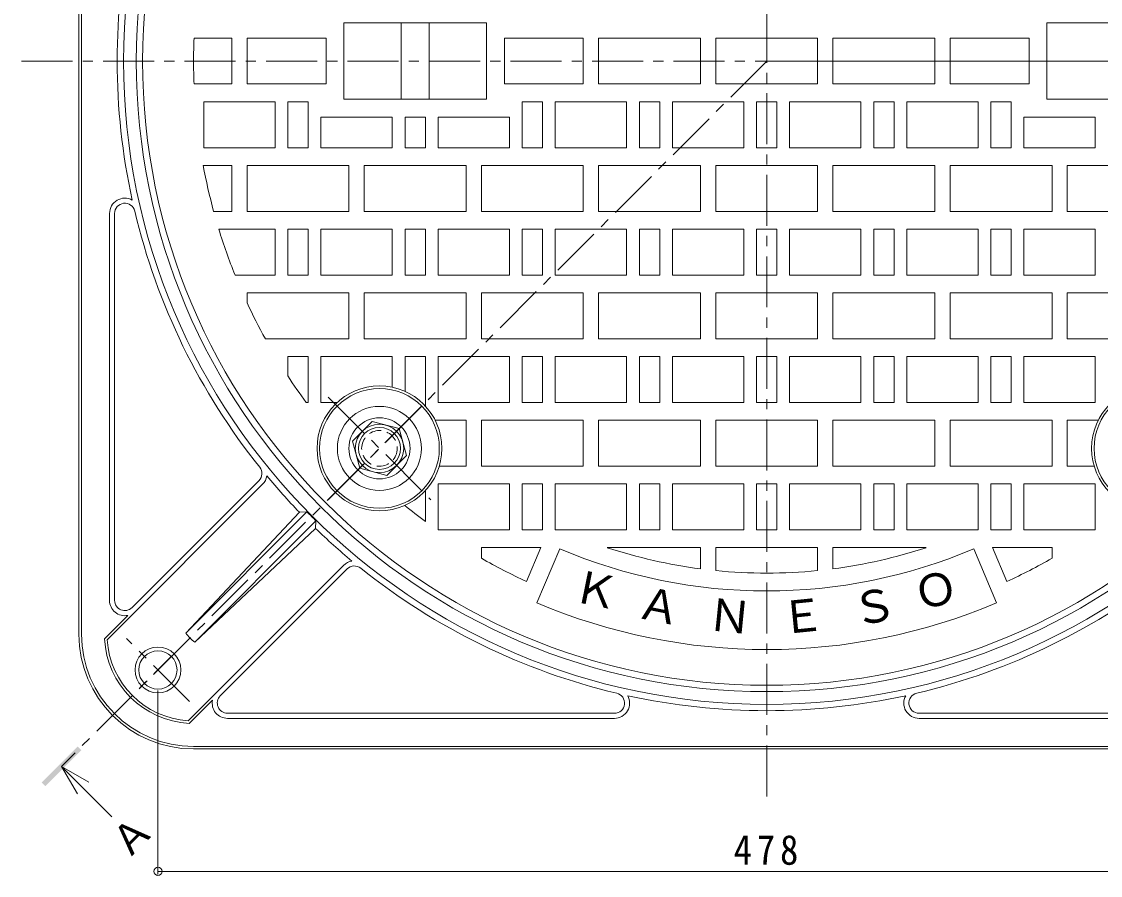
# Model space of a CAD drawing. Units: millimetres, scale not verified. Extents: x -688 to 760, y -541 to 529.
# Drawn here: x -571.6 to -148.1, y -94.2 to 240.9 of the extents above; entities that cross this region are included whole.
import ezdxf
from ezdxf.enums import TextEntityAlignment as Align

# ---------------------------------------------------------------- set-up
doc = ezdxf.new("R2010")
doc.units = ezdxf.units.MM
doc.header["$LTSCALE"] = 4
doc.header["$PDMODE"] = 32
doc.header["$PDSIZE"] = 3.2
doc.linetypes.add('CHAIN1', pattern=[8, 5, -1, 1, -1])
doc.linetypes.add('DASHED1', pattern=[1.8, 1.2, -0.6])
for name, color, linetype, lineweight in [('8-1', 2, 'Continuous', 9), ('8-2', 3, 'Continuous', 9), ('8-3', 4, 'Continuous', 9), ('8-4', 7, 'Continuous', 9), ('8-5', 7, 'Continuous', 9)]:
    doc.layers.add(name, color=color, linetype=linetype, lineweight=lineweight)
doc.styles.add('ＭＳ ゴシック', font='')
doc.styles.get('ＭＳ ゴシック').set_extended_font_data('MS Gothic')

msp = doc.modelspace()

# ---------------------------------------------------------------- linework, layer by layer
at = {"layer": '8-1'}
for p, q in [((-549.1, 0.424), (-549.1, 450.424)), ((-548.1, 0.424), (-548.1, 450.424)), ((-537.1, 13.73), (-537.1, 165.616)), ((-535.1, 13.73), (-535.1, 165.616)), ((-477.039, 59.306), (-538.035, -1.69)), ((-478.453, 60.72), (-528.272, 10.901)), ((-459.588, 48.472), (-507.19, 0.87)), ((-462.566, 48.322), (-507.19, 0.87)), ((-459.588, 48.472), (-462.566, 48.322)), ((-456.052, 44.937), (-503.654, -2.665)), ((-456.052, 44.937), (-456.202, 41.958)), ((-503.654, -2.665), (-456.202, 41.958)), ((-445.219, 27.486), (-506.215, -33.51)), ((-493.624, -23.747), (-443.805, 26.072)), ((-529.91, 7.849), (-539.058, -1.299)), ((-496.676, -25.385), (-505.824, -34.533)), ((-490.795, -30.576), (-338.908, -30.576)), ((-490.795, -32.575), (-338.908, -32.575)), ((-67.405, -30.576), (-219.292, -30.576)), ((-67.405, -32.575), (-219.292, -32.575)), ((-504.1, -43.575), (-279.1, -43.575)), ((-504.1, -44.576), (-54.1, -44.576)), ((-54.1, -43.575), (-279.1, -43.575))]:
    msp.add_line(p, q, dxfattribs=at)
at = {"layer": '8-1', "linetype": 'CHAIN1'}
for p, q in [((-505.701, -1.176), (-530.5, -25.975)), ((-505.701, -25.975), (-530.5, -1.176))]:
    msp.add_line(p, q, dxfattribs=at)
at = {"layer": '8-1'}
for radius in [9, 7.5]:
    msp.add_circle((-518.1, -13.575), radius, dxfattribs=at)
for centre, radius, start, end in [((-279.1, 225.424), 252.5, 90, 270), ((-279.1, 225.424), 252.5, 270, 90), ((-279.1, 225.424), 247.5, 90, 270), ((-279.1, 225.424), 247.5, 270, 90), ((-279.1, 225.424), 255, 167.6459, 192.3541), ((-531.1, 165.616), 6, 61.04599, 180), ((-531.1, 165.616), 4, 13.35207, 180), ((-279.1, 225.424), 255, 193.35117, 218.68245), ((-481.281, 63.549), 4, 314.99925, 38.68205), ((-481.281, 63.549), 6, 314.9995, 350.98938), ((-279.1, 225.424), 255, 219.6795, 223.98883), ((-279.1, 225.424), 252.76, 224.43329, 225.56671), ((-279.1, 225.424), 255, 226.01115, 230.32047), ((-440.976, 23.243), 6, 99.01062, 135.0005), ((-440.976, 23.243), 4, 51.31795, 135.00075), ((-279.1, 225.424), 255, 231.31754, 256.64882), ((-279.1, 225.424), 255, 283.35118, 308.68246), ((-531.1, 13.73), 6, 180, 281.44409), ((-531.1, 13.73), 4, 180, 315.00075), ((-504.1, 0.424), 45, 180, 270), ((-504.1, 0.424), 44, 180, 270), ((-488.544, 15.981), 24, 219.02087, 230.97913), ((-504.1, 0.424), 35, 182.82245, 267.17719), ((-504.1, 0.424), 34, 183.56546, 266.43428), ((-490.795, -26.575), 6, 168.55591, 270), ((-490.795, -26.575), 4, 134.99925, 270), ((-338.908, -26.575), 4, 270, 76.64793), ((-338.908, -26.575), 6, 270, 28.95401), ((-279.1, 225.424), 255, 257.64594, 270), ((-279.1, 225.424), 255, 270, 282.35406), ((-219.292, -26.575), 6, 151.04599, 270), ((-219.292, -26.575), 4, 103.35207, 270)]:
    msp.add_arc(centre, radius, start, end, dxfattribs=at)
at = {"layer": '8-2', "linetype": 'CHAIN1'}
for p, q in [((-279.1, -63.225), (-279.1, 514.074)), ((-571.631, 225.424), (13.431, 225.424)), ((-451.292, 53.233), (-410.964, 93.56)), ((-451.292, 93.56), (-410.964, 53.233))]:
    msp.add_line(p, q, dxfattribs=at)
at = {"layer": '8-2'}
for p, q in [((-389.1, 240.424), (-445.1, 240.424)), ((-445.1, 240.424), (-445.1, 225.424)), ((-422.6, 240.424), (-422.6, 225.424)), ((-411.6, 240.424), (-411.6, 225.424)), ((-389.1, 240.424), (-389.1, 225.424)), ((-169.1, 240.424), (-113.1, 240.424)), ((-169.1, 240.424), (-169.1, 225.424)), ((-489.1, 234.425), (-503.92, 234.425)), ((-489.1, 234.425), (-489.1, 225.424)), ((-452.1, 234.425), (-483.1, 234.425)), ((-483.1, 234.425), (-483.1, 225.424)), ((-452.1, 234.425), (-452.1, 225.424)), ((-351.1, 234.425), (-382.1, 234.425)), ((-382.1, 234.425), (-382.1, 225.424)), ((-351.1, 234.425), (-351.1, 225.424)), ((-305.1, 234.425), (-345.1, 234.425)), ((-345.1, 234.425), (-345.1, 225.424)), ((-305.1, 234.425), (-305.1, 225.424)), ((-299.1, 234.425), (-259.1, 234.425)), ((-299.1, 234.425), (-299.1, 225.424)), ((-259.1, 234.425), (-259.1, 225.424)), ((-253.1, 234.425), (-213.1, 234.425)), ((-253.1, 234.425), (-253.1, 225.424)), ((-213.1, 234.425), (-213.1, 225.424)), ((-207.1, 234.425), (-176.1, 234.425)), ((-207.1, 234.425), (-207.1, 225.424)), ((-176.1, 234.425), (-176.1, 225.424)), ((-489.1, 216.424), (-489.1, 225.424)), ((-483.1, 216.424), (-483.1, 225.424)), ((-452.1, 216.424), (-452.1, 225.424)), ((-445.1, 210.425), (-445.1, 225.424)), ((-422.6, 210.425), (-422.6, 225.424)), ((-411.6, 210.425), (-411.6, 225.424)), ((-389.1, 210.425), (-389.1, 225.424)), ((-382.1, 216.424), (-382.1, 225.424)), ((-351.1, 216.424), (-351.1, 225.424)), ((-345.1, 216.424), (-345.1, 225.424)), ((-305.1, 216.424), (-305.1, 225.424)), ((-299.1, 216.424), (-299.1, 225.424)), ((-259.1, 216.424), (-259.1, 225.424)), ((-253.1, 216.424), (-253.1, 225.424)), ((-213.1, 216.424), (-213.1, 225.424)), ((-207.1, 216.424), (-207.1, 225.424)), ((-176.1, 216.424), (-176.1, 225.424)), ((-169.1, 210.425), (-169.1, 225.424)), ((-489.1, 216.424), (-503.92, 216.424)), ((-452.1, 216.424), (-483.1, 216.424)), ((-351.1, 216.424), (-382.1, 216.424)), ((-305.1, 216.424), (-345.1, 216.424)), ((-299.1, 216.424), (-259.1, 216.424)), ((-253.1, 216.424), (-213.1, 216.424)), ((-207.1, 216.424), (-176.1, 216.424)), ((-472.1, 209.425), (-500.1, 209.425)), ((-472.1, 191.424), (-472.1, 209.425)), ((-459.1, 209.425), (-467.1, 209.425)), ((-459.1, 191.424), (-459.1, 209.425)), ((-389.1, 210.425), (-445.1, 210.425)), ((-367.1, 209.425), (-375.1, 209.425)), ((-367.1, 191.424), (-367.1, 209.425)), ((-362.1, 191.424), (-362.1, 209.425)), ((-334.1, 209.425), (-362.1, 209.425)), ((-334.1, 191.424), (-334.1, 209.425)), ((-321.1, 209.425), (-329.1, 209.425)), ((-321.1, 191.424), (-321.1, 209.425)), ((-316.1, 191.424), (-316.1, 209.425)), ((-288.1, 209.425), (-316.1, 209.425)), ((-288.1, 191.424), (-288.1, 209.425)), ((-283.1, 209.425), (-275.1, 209.425)), ((-283.1, 191.424), (-283.1, 209.425)), ((-275.1, 191.424), (-275.1, 209.425)), ((-270.1, 209.425), (-242.1, 209.425)), ((-270.1, 191.424), (-270.1, 209.425)), ((-242.1, 191.424), (-242.1, 209.425)), ((-237.1, 209.425), (-229.1, 209.425)), ((-237.1, 191.424), (-237.1, 209.425)), ((-224.1, 209.425), (-196.1, 209.425)), ((-224.1, 191.424), (-224.1, 209.425)), ((-196.1, 191.424), (-196.1, 209.425)), ((-191.1, 209.425), (-183.1, 209.425)), ((-191.1, 191.424), (-191.1, 209.425)), ((-169.1, 210.425), (-113.1, 210.425)), ((-454.1, 191.424), (-454.1, 203.425)), ((-421.1, 191.424), (-421.1, 203.425)), ((-413.1, 203.425), (-421.1, 203.425)), ((-413.1, 191.424), (-413.1, 203.425)), ((-408.1, 191.424), (-408.1, 203.425)), ((-380.1, 203.425), (-408.1, 203.425)), ((-380.1, 191.424), (-380.1, 203.425)), ((-178.1, 191.424), (-178.1, 203.425)), ((-178.1, 203.425), (-150.1, 203.425)), ((-150.1, 191.424), (-150.1, 203.425)), ((-426.1, 191.424), (-454.1, 191.424)), ((-413.1, 191.424), (-421.1, 191.424)), ((-380.1, 191.424), (-408.1, 191.424)), ((-334.1, 191.424), (-362.1, 191.424)), ((-288.1, 191.424), (-316.1, 191.424)), ((-283.1, 191.424), (-275.1, 191.424)), ((-270.1, 191.424), (-242.1, 191.424)), ((-224.1, 191.424), (-196.1, 191.424)), ((-178.1, 191.424), (-150.1, 191.424)), ((-489.1, 184.424), (-500.333, 184.424)), ((-489.1, 166.424), (-489.1, 184.424)), ((-443.1, 184.424), (-483.1, 184.424)), ((-443.1, 166.424), (-443.1, 184.424)), ((-397.1, 184.424), (-437.1, 184.424)), ((-397.1, 166.424), (-397.1, 184.424)), ((-351.1, 184.424), (-391.1, 184.424)), ((-351.1, 166.424), (-351.1, 184.424)), ((-305.1, 184.424), (-345.1, 184.424)), ((-305.1, 166.424), (-305.1, 184.424)), ((-299.1, 184.424), (-259.1, 184.424)), ((-299.1, 166.424), (-299.1, 184.424)), ((-259.1, 166.424), (-259.1, 184.424)), ((-253.1, 184.424), (-213.1, 184.424)), ((-253.1, 166.424), (-253.1, 184.424)), ((-207.1, 184.424), (-167.1, 184.424)), ((-207.1, 166.424), (-207.1, 184.424)), ((-161.1, 184.424), (-121.1, 184.424)), ((-161.1, 166.424), (-161.1, 184.424)), ((-489.1, 166.424), (-496.227, 166.424)), ((-299.1, 166.424), (-259.1, 166.424)), ((-472.1, 159.425), (-494.203, 159.425)), ((-472.1, 141.425), (-472.1, 159.425)), ((-459.1, 159.425), (-467.1, 159.425)), ((-459.1, 141.425), (-459.1, 159.425)), ((-454.1, 141.425), (-454.1, 159.425)), ((-426.1, 159.425), (-454.1, 159.425)), ((-426.1, 141.425), (-426.1, 159.425)), ((-413.1, 159.425), (-421.1, 159.425)), ((-413.1, 141.425), (-413.1, 159.425)), ((-408.1, 141.425), (-408.1, 159.425)), ((-380.1, 159.425), (-408.1, 159.425)), ((-380.1, 141.425), (-380.1, 159.425)), ((-367.1, 159.425), (-375.1, 159.425)), ((-367.1, 141.425), (-367.1, 159.425)), ((-362.1, 141.425), (-362.1, 159.425)), ((-334.1, 159.425), (-362.1, 159.425)), ((-334.1, 141.425), (-334.1, 159.425)), ((-321.1, 159.425), (-329.1, 159.425)), ((-321.1, 141.425), (-321.1, 159.425)), ((-316.1, 141.425), (-316.1, 159.425)), ((-288.1, 159.425), (-316.1, 159.425)), ((-288.1, 141.425), (-288.1, 159.425)), ((-283.1, 159.425), (-275.1, 159.425)), ((-283.1, 141.425), (-283.1, 159.425)), ((-275.1, 141.425), (-275.1, 159.425)), ((-270.1, 159.425), (-242.1, 159.425)), ((-270.1, 141.425), (-270.1, 159.425)), ((-242.1, 141.425), (-242.1, 159.425)), ((-237.1, 159.425), (-229.1, 159.425)), ((-237.1, 141.425), (-237.1, 159.425)), ((-224.1, 159.425), (-196.1, 159.425)), ((-224.1, 141.425), (-224.1, 159.425)), ((-196.1, 141.425), (-196.1, 159.425)), ((-191.1, 159.425), (-183.1, 159.425)), ((-191.1, 141.425), (-191.1, 159.425)), ((-178.1, 159.425), (-150.1, 159.425)), ((-178.1, 141.425), (-178.1, 159.425)), ((-150.1, 141.425), (-150.1, 159.425)), ((-472.1, 141.425), (-487.832, 141.425)), ((-426.1, 141.425), (-454.1, 141.425)), ((-380.1, 141.425), (-408.1, 141.425)), ((-334.1, 141.425), (-362.1, 141.425)), ((-288.1, 141.425), (-316.1, 141.425)), ((-283.1, 141.425), (-275.1, 141.425)), ((-270.1, 141.425), (-242.1, 141.425)), ((-224.1, 141.425), (-196.1, 141.425)), ((-178.1, 141.425), (-150.1, 141.425)), ((-443.1, 134.424), (-483.1, 134.424)), ((-483.1, 130.509), (-483.1, 134.424)), ((-443.1, 116.425), (-443.1, 134.424)), ((-397.1, 134.424), (-437.1, 134.424)), ((-397.1, 116.425), (-397.1, 134.424)), ((-351.1, 134.424), (-391.1, 134.424)), ((-351.1, 116.425), (-351.1, 134.424)), ((-305.1, 134.424), (-345.1, 134.424)), ((-305.1, 116.425), (-305.1, 134.424)), ((-259.101, 134.424), (-299.101, 134.424)), ((-259.101, 116.425), (-259.101, 134.424)), ((-213.101, 134.424), (-253.101, 134.424)), ((-213.101, 116.425), (-213.101, 134.424)), ((-207.1, 116.425), (-207.1, 134.424)), ((-207.1, 134.424), (-167.1, 134.424)), ((-167.1, 116.425), (-167.1, 134.424)), ((-161.1, 134.424), (-121.1, 134.424)), ((-161.1, 116.425), (-161.1, 134.424)), ((-443.1, 116.425), (-475.935, 116.425)), ((-207.1, 116.425), (-167.1, 116.425)), ((-459.1, 109.424), (-467.1, 109.424)), ((-467.1, 101.808), (-467.1, 109.424)), ((-459.1, 91.425), (-459.1, 109.424)), ((-454.1, 91.425), (-454.1, 109.424)), ((-426.1, 109.424), (-454.1, 109.424)), ((-426.1, 97.375), (-426.1, 109.424)), ((-413.1, 109.424), (-421.1, 109.424)), ((-421.1, 95.75), (-421.1, 109.424)), ((-413.1, 89.987), (-413.1, 109.424)), ((-380.1, 109.424), (-408.1, 109.424)), ((-380.1, 109.424), (-408.1, 109.424)), ((-380.1, 91.425), (-380.1, 109.424)), ((-380.1, 91.425), (-380.1, 109.424)), ((-367.1, 109.424), (-375.1, 109.424)), ((-367.1, 91.425), (-367.1, 109.424)), ((-362.1, 91.425), (-362.1, 109.424)), ((-362.1, 109.424), (-334.1, 109.424)), ((-334.1, 91.425), (-334.1, 109.424)), ((-321.1, 109.425), (-329.1, 109.425)), ((-321.1, 91.425), (-321.1, 109.425)), ((-316.1, 91.425), (-316.1, 109.425)), ((-288.1, 109.425), (-316.1, 109.425)), ((-288.1, 91.425), (-288.1, 109.425)), ((-283.1, 109.425), (-275.1, 109.425)), ((-283.1, 91.425), (-283.1, 109.425)), ((-275.1, 91.425), (-275.1, 109.425)), ((-270.1, 91.425), (-270.1, 109.425)), ((-270.1, 109.425), (-242.1, 109.425)), ((-242.1, 91.425), (-242.1, 109.425)), ((-237.1, 109.425), (-229.1, 109.425)), ((-237.1, 91.425), (-237.1, 109.425)), ((-196.1, 109.424), (-224.1, 109.424)), ((-196.1, 91.425), (-196.1, 109.424)), ((-191.1, 109.424), (-183.1, 109.424)), ((-191.1, 91.425), (-191.1, 109.424)), ((-178.1, 109.424), (-150.1, 109.424)), ((-178.1, 91.425), (-178.1, 109.424)), ((-150.1, 91.425), (-150.1, 109.424)), ((-459.1, 91.425), (-459.846, 91.425)), ((-447.719, 91.425), (-454.1, 91.425)), ((-380.1, 91.425), (-408.1, 91.425)), ((-362.1, 91.425), (-334.1, 91.425)), ((-288.1, 91.425), (-316.1, 91.425)), ((-283.1, 91.425), (-275.1, 91.425)), ((-270.1, 91.425), (-242.1, 91.425)), ((-178.1, 91.425), (-150.1, 91.425)), ((-397.1, 84.424), (-409.25, 84.424)), ((-397.1, 66.424), (-397.1, 84.424)), ((-351.1, 84.424), (-391.1, 84.424)), ((-391.1, 66.424), (-391.1, 84.424)), ((-351.1, 66.424), (-351.1, 84.424)), ((-305.1, 84.424), (-345.1, 84.424)), ((-305.1, 66.424), (-305.1, 84.424)), ((-259.101, 84.424), (-299.101, 84.424)), ((-259.101, 66.424), (-259.101, 84.424)), ((-253.101, 66.424), (-253.101, 84.424)), ((-213.101, 84.424), (-253.101, 84.424)), ((-213.101, 66.424), (-213.101, 84.424)), ((-207.1, 84.424), (-167.1, 84.424)), ((-207.1, 66.424), (-207.1, 84.424)), ((-161.1, 66.424), (-161.1, 84.424)), ((-161.1, 84.424), (-148.95, 84.424)), ((-397.1, 66.424), (-407.641, 66.424)), ((-213.101, 66.424), (-253.101, 66.424)), ((-161.1, 66.424), (-150.559, 66.424)), ((-380.1, 59.424), (-408.1, 59.424)), ((-380.1, 59.424), (-408.1, 59.424)), ((-380.1, 41.425), (-380.1, 59.424)), ((-380.1, 41.425), (-380.1, 59.424)), ((-367.1, 59.424), (-375.1, 59.424)), ((-367.1, 41.425), (-367.1, 59.424)), ((-362.1, 41.425), (-362.1, 59.424)), ((-334.1, 59.424), (-362.1, 59.424)), ((-334.1, 41.425), (-334.1, 59.424)), ((-321.1, 59.424), (-329.1, 59.424)), ((-321.1, 41.425), (-321.1, 59.424)), ((-316.1, 41.425), (-316.1, 59.424)), ((-288.1, 59.424), (-316.1, 59.424)), ((-288.1, 41.425), (-288.1, 59.424)), ((-283.1, 59.424), (-275.1, 59.424)), ((-283.1, 41.425), (-283.1, 59.424)), ((-275.1, 41.425), (-275.1, 59.424)), ((-270.1, 59.424), (-242.1, 59.424)), ((-270.1, 41.425), (-270.1, 59.424)), ((-242.1, 41.425), (-242.1, 59.424)), ((-237.1, 59.424), (-229.1, 59.424)), ((-237.1, 41.425), (-237.1, 59.424)), ((-224.1, 59.424), (-196.1, 59.424)), ((-224.1, 41.425), (-224.1, 59.424)), ((-196.1, 41.425), (-196.1, 59.424)), ((-191.1, 59.424), (-183.1, 59.424)), ((-191.1, 41.425), (-191.1, 59.424)), ((-178.1, 59.424), (-150.1, 59.424)), ((-178.1, 41.425), (-178.1, 59.424)), ((-150.1, 41.425), (-150.1, 59.424)), ((-413.1, 44.679), (-413.1, 56.806)), ((-380.1, 41.425), (-408.1, 41.425)), ((-334.1, 41.425), (-362.1, 41.425)), ((-288.1, 41.425), (-316.1, 41.425)), ((-283.1, 41.425), (-275.1, 41.425)), ((-270.1, 41.425), (-242.1, 41.425)), ((-224.1, 41.425), (-196.1, 41.425)), ((-178.1, 41.425), (-150.1, 41.425)), ((-391.1, 30.281), (-391.1, 34.425)), ((-367.78, 34.425), (-391.1, 34.425)), ((-367.78, 34.425), (-373.416, 21.146)), ((-360.372, 33.96), (-369.359, 12.788)), ((-299.1, 34.425), (-259.1, 34.425)), ((-299.1, 25.422), (-299.1, 34.425)), ((-259.1, 25.422), (-259.1, 34.425)), ((-197.828, 33.96), (-188.841, 12.788)), ((-190.421, 34.425), (-184.785, 21.146)), ((-190.421, 34.425), (-167.1, 34.425)), ((-167.1, 30.281), (-167.1, 34.425))]:
    msp.add_line(p, q, dxfattribs=at)
for points in [[(-472.1, 191.424), (-500.1, 191.424), (-500.1, 209.425)], [(-459.1, 191.424), (-467.1, 191.424), (-467.1, 209.425)], [(-367.1, 191.424), (-375.1, 191.424), (-375.1, 209.425)], [(-321.1, 191.424), (-329.1, 191.424), (-329.1, 209.425)], [(-237.1, 191.424), (-229.1, 191.424), (-229.1, 209.425)], [(-191.1, 191.424), (-183.1, 191.424), (-183.1, 209.425)], [(-426.1, 191.424), (-426.1, 203.425), (-454.1, 203.425)], [(-443.1, 166.424), (-483.1, 166.424), (-483.1, 184.424)], [(-397.1, 166.424), (-437.1, 166.424), (-437.1, 184.424)], [(-351.1, 166.424), (-391.1, 166.424), (-391.1, 184.424)], [(-305.1, 166.424), (-345.1, 166.424), (-345.1, 184.424)], [(-253.1, 166.424), (-213.1, 166.424), (-213.1, 184.424)], [(-207.1, 166.424), (-167.1, 166.424), (-167.1, 184.424)], [(-161.1, 166.424), (-121.1, 166.424), (-121.1, 184.424)], [(-459.1, 141.425), (-467.1, 141.425), (-467.1, 159.425)], [(-413.1, 141.425), (-421.1, 141.425), (-421.1, 159.425)], [(-367.1, 141.425), (-375.1, 141.425), (-375.1, 159.425)], [(-321.1, 141.425), (-329.1, 141.425), (-329.1, 159.425)], [(-237.1, 141.425), (-229.1, 141.425), (-229.1, 159.425)], [(-191.1, 141.425), (-183.1, 141.425), (-183.1, 159.425)], [(-397.1, 116.425), (-437.1, 116.425), (-437.1, 134.424)], [(-351.1, 116.425), (-391.1, 116.425), (-391.1, 134.424)], [(-305.1, 116.425), (-345.1, 116.425), (-345.1, 134.424)], [(-259.101, 116.425), (-299.101, 116.425), (-299.101, 134.424)], [(-213.101, 116.425), (-253.101, 116.425), (-253.101, 134.424)], [(-161.1, 116.425), (-121.1, 116.425), (-121.1, 134.424)], [(-380.1, 91.425), (-408.1, 91.425), (-408.1, 109.424)], [(-367.1, 91.425), (-375.1, 91.425), (-375.1, 109.424)], [(-321.1, 91.425), (-329.1, 91.425), (-329.1, 109.425)], [(-237.1, 91.425), (-229.1, 91.425), (-229.1, 109.425)], [(-196.1, 91.425), (-224.1, 91.425), (-224.1, 109.424)], [(-191.1, 91.425), (-183.1, 91.425), (-183.1, 109.424)], [(-351.1, 66.424), (-391.1, 66.424), (-391.1, 84.424)], [(-305.1, 66.424), (-345.1, 66.424), (-345.1, 84.424)], [(-259.101, 66.424), (-299.101, 66.424), (-299.101, 84.424)], [(-207.1, 66.424), (-167.1, 66.424), (-167.1, 84.424)], [(-380.1, 41.425), (-408.1, 41.425), (-408.1, 59.424)], [(-367.1, 41.425), (-375.1, 41.425), (-375.1, 59.424)], [(-321.1, 41.425), (-329.1, 41.425), (-329.1, 59.424)], [(-237.1, 41.425), (-229.1, 41.425), (-229.1, 59.424)], [(-191.1, 41.425), (-183.1, 41.425), (-183.1, 59.424)], [(-305.1, 26.113), (-305.1, 34.425), (-341.71, 34.425)], [(-253.1, 26.113), (-253.1, 34.425), (-216.49, 34.425)]]:
    msp.add_lwpolyline(points, dxfattribs=at)
for centre, radius in [((-279.1, 225.424), 245), ((-431.128, 73.396), 24.5), ((-127.072, 73.396), 24.5), ((-431.128, 73.396), 23.5), ((-127.072, 73.396), 23.5), ((-431.128, 73.397), 16.5)]:
    msp.add_circle(centre, radius, dxfattribs=at)
at = {"layer": '8-2', "linetype": 'DASHED1'}
msp.add_circle((-431.128, 73.396), 7, dxfattribs=at)
at = {"layer": '8-2'}
for radius, start, end in [(225, 177.70755, 180), (225, 180, 182.29245), (225, 190.49925, 195.20197), (225, 197.0576, 201.92133), (225, 204.95126, 208.97607), (225, 213.32628, 216.55223), (225, 230.829, 233.44777), (208, 246.99998, 293.00002), (201, 251.85083, 262.56776), (201, 277.43224, 288.14917), (225, 240.14688, 245.21715), (225, 294.78285, 299.85312), (201, 264.28947, 275.71053), (231, 247, 293)]:
    msp.add_arc((-279.1, 225.424), radius, start, end, dxfattribs=at)
at = {"layer": '8-3', "color": 2}
msp.add_lwpolyline([(-441.724, 76.236), (-438.885, 65.64), (-428.289, 62.801), (-420.532, 70.557), (-423.372, 81.153), (-433.967, 83.992)], close=True, dxfattribs=at)
at = {"layer": '8-3'}
for centre in [(-431.128, 73.397), (-431.128, 73.396)]:
    msp.add_circle(centre, 12, dxfattribs=at)
at = {"layer": '8-3', "color": 2}
for radius in [9.5, 8.25]:
    msp.add_circle((-431.128, 73.396), radius, dxfattribs=at)
at = {"layer": '8-4', "color": 4, "linetype": 'CHAIN1'}
for p, q in [((-279.1, 225.424), (-555.954, -51.429)), ((39.891, 225.424), (-279.1, 225.424))]:
    msp.add_line(p, q, dxfattribs=at)
at = {"layer": '8-4'}
for p, q in [((-518.1, -93.825), (-518.1, -21.576)), ((-518.1, -92.625), (-40.1, -92.625))]:
    msp.add_line(p, q, dxfattribs=at)
msp.add_point((-518.1, -92.625), dxfattribs=at)
at = {"layer": '8-5', "color": 4}
for q in [(-536.155, -71.228), (-549.732, -62.177), (-545.206, -57.652)]:
    msp.add_line((-555.954, -51.429), q, dxfattribs=at)
msp.add_solid([(-562.318, -59.208), (-548.176, -45.065), (-563.732, -57.793), (-549.59, -43.651)], dxfattribs=at)

# ---------------------------------------------------------------- texts
at = {"layer": '8-2', "color": 7, "style": 'ＭＳ ゴシック'}
for s, rotation, p in [('Ｋ', 348.5, (-356.71, 9.691)), ('Ｏ', 11.5, (-219.326, 6.105)), ('Ａ', 348.5, (-331.799, 3.349)), ('Ｓ', 11.5, (-243.503, -0.395)), ('Ｎ', 354.25, (-303.202, -1.714)), ('Ｅ', 5.75, (-272.738, -3.414))]:
    msp.add_text(s, height=12.83, rotation=rotation, dxfattribs=at).set_placement(p, align=Align.BOTTOM_LEFT)
at = {"layer": '8-4', "color": 2, "insert": (-292.1, -90.225), "char_height": 11.73, "attachment_point": 7, "style": 'ＭＳ ゴシック'}
msp.add_mtext('\\T1.27;\\W0.9;478', dxfattribs=at)
at = {"layer": '8-5', "color": 2, "style": 'ＭＳ ゴシック'}
msp.add_text('Ａ', height=11.73, rotation=45, dxfattribs=at).set_placement((-527.67, -91.027), align=Align.BOTTOM_LEFT)

doc.saveas('drawing.dxf')
